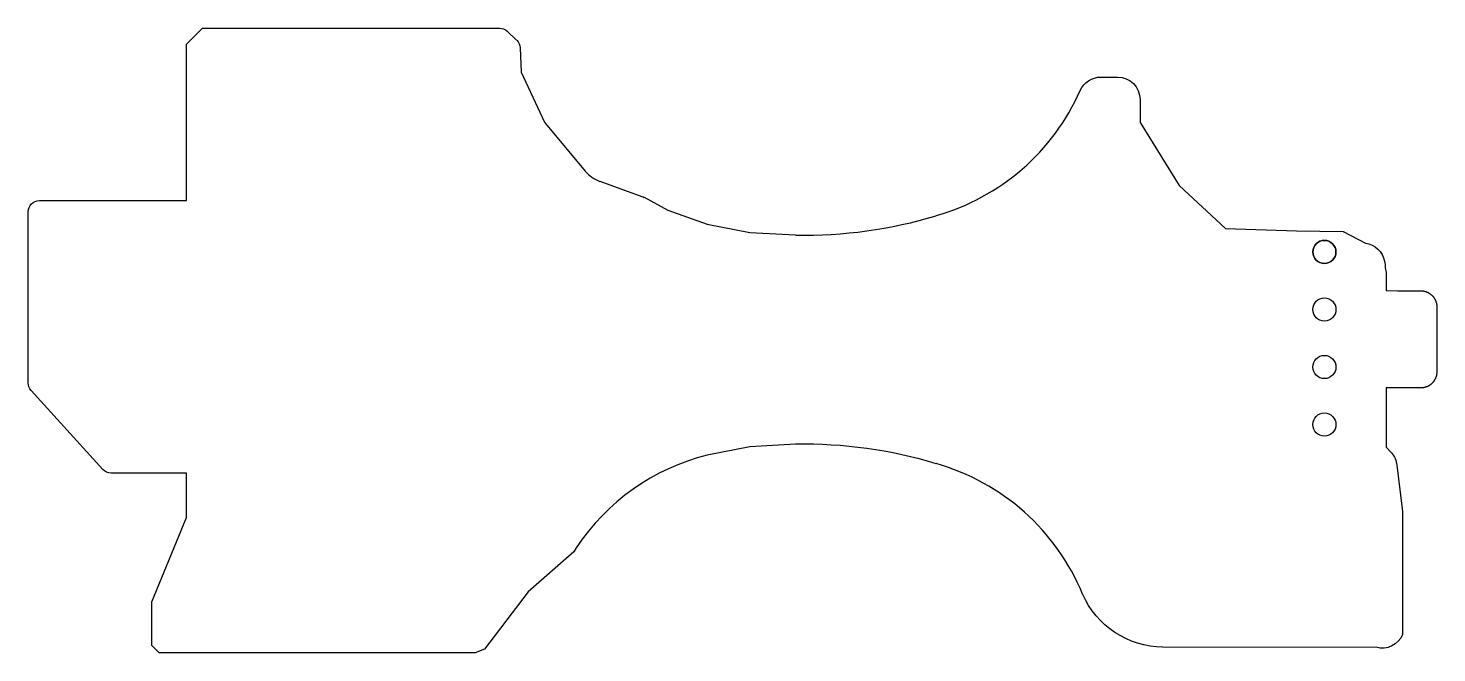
# Model space of a CAD drawing. Extents: x 4.2 to 19.9, y 3.2 to 10.2.
import ezdxf

# ---------------------------------------------------------------- set-up
doc = ezdxf.new("R2010")
doc.units = 0
doc.layers.add('CIRCUIT_OUTLINE_NEW', color=7, linetype='CONTINUOUS')

msp = doc.modelspace()

# ---------------------------------------------------------------- linework, layer by layer
at = {"layer": 'CIRCUIT_OUTLINE_NEW'}
for p, q in [((5.95, 10.023), (6.127, 10.2)), ((6.127, 10.2), (9.433, 10.2)), ((9.52, 10.165), (9.624, 10.065)), ((5.95, 8.281), (5.95, 10.023)), ((9.663, 9.981), (9.676, 9.71)), ((9.676, 9.71), (9.934, 9.154)), ((16.126, 9.656), (16.313, 9.656)), ((16.562, 9.406), (16.562, 9.152)), ((9.934, 9.154), (9.945, 9.141)), ((9.945, 9.141), (10.388, 8.609)), ((16.562, 9.152), (16.996, 8.451)), ((10.551, 8.496), (11.019, 8.329)), ((11.043, 8.318), (11.308, 8.176)), ((16.996, 8.451), (17.512, 7.97)), ((4.188, 6.253), (4.188, 8.156)), ((4.312, 8.281), (5.95, 8.281)), ((11.308, 8.176), (11.746, 8.019)), ((11.746, 8.019), (12.221, 7.928)), ((12.221, 7.928), (12.729, 7.899)), ((17.512, 7.97), (18.304, 7.945)), ((18.304, 7.945), (18.823, 7.937)), ((18.823, 7.937), (19.072, 7.809)), ((19.072, 7.809), (19.107, 7.799)), ((19.289, 7.569), (19.29, 7.534)), ((19.29, 7.534), (19.3, 7.481)), ((19.3, 7.481), (19.303, 7.403)), ((19.303, 7.403), (19.303, 7.28)), ((19.303, 7.28), (19.426, 7.278)), ((19.426, 7.278), (19.601, 7.277)), ((19.601, 7.277), (19.633, 7.277)), ((19.633, 7.277), (19.674, 7.278)), ((19.674, 7.278), (19.68, 7.278)), ((19.68, 7.278), (19.687, 7.278)), ((19.687, 7.278), (19.693, 7.278)), ((19.693, 7.278), (19.7, 7.277)), ((19.7, 7.277), (19.706, 7.277)), ((19.706, 7.277), (19.713, 7.276)), ((19.713, 7.276), (19.716, 7.275)), ((19.716, 7.275), (19.719, 7.275)), ((19.719, 7.275), (19.723, 7.274)), ((19.723, 7.274), (19.726, 7.273)), ((19.726, 7.273), (19.73, 7.273)), ((19.73, 7.273), (19.733, 7.272)), ((19.733, 7.272), (19.737, 7.271)), ((19.737, 7.271), (19.74, 7.27)), ((19.74, 7.27), (19.743, 7.269)), ((19.743, 7.269), (19.746, 7.268)), ((19.746, 7.268), (19.749, 7.267)), ((19.749, 7.267), (19.752, 7.266)), ((19.752, 7.266), (19.755, 7.264)), ((19.755, 7.264), (19.758, 7.263)), ((19.758, 7.263), (19.764, 7.261)), ((19.764, 7.261), (19.767, 7.259)), ((19.767, 7.259), (19.77, 7.258)), ((19.77, 7.258), (19.773, 7.256)), ((19.773, 7.256), (19.776, 7.254)), ((19.776, 7.254), (19.778, 7.253)), ((19.778, 7.253), (19.781, 7.251)), ((19.781, 7.251), (19.784, 7.249)), ((19.784, 7.249), (19.787, 7.247)), ((19.787, 7.247), (19.789, 7.246)), ((19.789, 7.246), (19.792, 7.244)), ((19.792, 7.244), (19.794, 7.242)), ((19.794, 7.242), (19.799, 7.238)), ((19.799, 7.238), (19.802, 7.236)), ((19.802, 7.236), (19.804, 7.234)), ((19.804, 7.234), (19.807, 7.232)), ((19.807, 7.232), (19.809, 7.23)), ((19.809, 7.23), (19.811, 7.228)), ((19.811, 7.228), (19.814, 7.225)), ((19.814, 7.225), (19.816, 7.223)), ((19.816, 7.223), (19.819, 7.22)), ((19.819, 7.22), (19.821, 7.217)), ((19.821, 7.217), (19.824, 7.214)), ((19.824, 7.214), (19.827, 7.211)), ((19.827, 7.211), (19.829, 7.207)), ((19.829, 7.207), (19.832, 7.204)), ((19.832, 7.204), (19.834, 7.201)), ((19.834, 7.201), (19.836, 7.197)), ((19.836, 7.197), (19.838, 7.194)), ((19.838, 7.194), (19.84, 7.191)), ((19.84, 7.191), (19.841, 7.189)), ((19.841, 7.189), (19.843, 7.186)), ((19.843, 7.186), (19.845, 7.183)), ((19.845, 7.183), (19.846, 7.18)), ((19.846, 7.18), (19.849, 7.174)), ((19.849, 7.174), (19.851, 7.17)), ((19.851, 7.17), (19.852, 7.166)), ((19.852, 7.166), (19.854, 7.162)), ((19.854, 7.162), (19.855, 7.158)), ((19.855, 7.158), (19.856, 7.154)), ((19.856, 7.154), (19.858, 7.15)), ((19.858, 7.15), (19.86, 7.141)), ((19.86, 7.141), (19.862, 7.134)), ((19.862, 7.134), (19.862, 7.131)), ((19.862, 7.131), (19.863, 7.127)), ((19.863, 7.127), (19.864, 7.124)), ((19.864, 7.124), (19.864, 7.122)), ((19.864, 7.122), (19.864, 7.119)), ((19.864, 7.119), (19.864, 7.116)), ((19.864, 7.116), (19.865, 7.11)), ((19.865, 7.069), (19.864, 6.479)), ((19.865, 7.11), (19.865, 7.069)), ((19.864, 6.479), (19.865, 6.385)), ((19.832, 6.272), (19.83, 6.269)), ((19.834, 6.274), (19.832, 6.272)), ((19.835, 6.277), (19.834, 6.274)), ((19.837, 6.28), (19.835, 6.277)), ((19.839, 6.282), (19.837, 6.28)), ((19.841, 6.287), (19.839, 6.282)), ((19.844, 6.291), (19.841, 6.287)), ((19.846, 6.296), (19.844, 6.291)), ((19.848, 6.3), (19.846, 6.296)), ((19.85, 6.303), (19.848, 6.3)), ((19.851, 6.306), (19.85, 6.303)), ((19.852, 6.309), (19.851, 6.306)), ((19.853, 6.312), (19.852, 6.309)), ((19.855, 6.315), (19.853, 6.312)), ((19.856, 6.318), (19.855, 6.315)), ((19.857, 6.322), (19.856, 6.318)), ((19.858, 6.325), (19.857, 6.322)), ((19.859, 6.328), (19.858, 6.325)), ((19.86, 6.331), (19.859, 6.328)), ((19.861, 6.338), (19.86, 6.335)), ((19.86, 6.335), (19.86, 6.331)), ((19.862, 6.341), (19.861, 6.338)), ((19.863, 6.351), (19.862, 6.345)), ((19.862, 6.345), (19.862, 6.341)), ((19.864, 6.357), (19.863, 6.351)), ((19.865, 6.364), (19.864, 6.357)), ((19.865, 6.385), (19.865, 6.375)), ((19.865, 6.375), (19.865, 6.369)), ((19.865, 6.369), (19.865, 6.364)), ((5.018, 5.291), (4.22, 6.169)), ((19.428, 6.197), (19.303, 6.197)), ((19.303, 6.197), (19.303, 5.539)), ((19.652, 6.197), (19.428, 6.197)), ((19.693, 6.198), (19.652, 6.197)), ((19.702, 6.198), (19.693, 6.198)), ((19.707, 6.198), (19.702, 6.198)), ((19.709, 6.199), (19.707, 6.198)), ((19.712, 6.199), (19.709, 6.199)), ((19.715, 6.2), (19.712, 6.199)), ((19.719, 6.2), (19.715, 6.2)), ((19.722, 6.201), (19.719, 6.2)), ((19.726, 6.202), (19.722, 6.201)), ((19.733, 6.203), (19.726, 6.202)), ((19.737, 6.205), (19.733, 6.203)), ((19.74, 6.206), (19.737, 6.205)), ((19.744, 6.207), (19.74, 6.206)), ((19.747, 6.208), (19.744, 6.207)), ((19.751, 6.209), (19.747, 6.208)), ((19.754, 6.211), (19.751, 6.209)), ((19.758, 6.212), (19.754, 6.211)), ((19.761, 6.214), (19.758, 6.212)), ((19.765, 6.215), (19.761, 6.214)), ((19.768, 6.217), (19.765, 6.215)), ((19.771, 6.218), (19.768, 6.217)), ((19.774, 6.22), (19.771, 6.218)), ((19.777, 6.222), (19.774, 6.22)), ((19.779, 6.223), (19.777, 6.222)), ((19.783, 6.225), (19.779, 6.223)), ((19.786, 6.228), (19.783, 6.225)), ((19.79, 6.23), (19.786, 6.228)), ((19.793, 6.232), (19.79, 6.23)), ((19.796, 6.235), (19.793, 6.232)), ((19.799, 6.237), (19.796, 6.235)), ((19.803, 6.24), (19.799, 6.237)), ((19.806, 6.243), (19.803, 6.24)), ((19.808, 6.245), (19.806, 6.243)), ((19.81, 6.247), (19.808, 6.245)), ((19.813, 6.249), (19.81, 6.247)), ((19.815, 6.252), (19.813, 6.249)), ((19.817, 6.254), (19.815, 6.252)), ((19.819, 6.256), (19.817, 6.254)), ((19.822, 6.259), (19.819, 6.256)), ((19.824, 6.261), (19.822, 6.259)), ((19.826, 6.264), (19.824, 6.261)), ((19.828, 6.266), (19.826, 6.264)), ((19.83, 6.269), (19.828, 6.266)), ((12.221, 5.541), (11.746, 5.449)), ((12.729, 5.57), (12.221, 5.541)), ((19.303, 5.539), (19.36, 5.474)), ((19.421, 5.338), (19.478, 4.852)), ((5.95, 5.25), (5.111, 5.25)), ((5.95, 4.754), (5.95, 5.25)), ((5.562, 3.819), (5.95, 4.754)), ((19.478, 4.852), (19.48, 4.845)), ((19.483, 4.817), (19.485, 3.456)), ((10.288, 4.418), (10.26, 4.375)), ((10.26, 4.375), (9.752, 3.929)), ((9.752, 3.929), (9.265, 3.291)), ((5.562, 3.333), (5.562, 3.819)), ((5.646, 3.25), (5.562, 3.333)), ((19.19, 3.312), (16.817, 3.311)), ((9.163, 3.25), (5.646, 3.25)), ((9.265, 3.291), (9.163, 3.25))]:
    msp.add_line(p, q, dxfattribs=at)
for centre in [(18.614, 7.71), (18.614, 7.07), (18.614, 6.43), (18.614, 5.79)]:
    msp.add_circle(centre, 0.129, dxfattribs=at)
at = {"layer": 'CIRCUIT_OUTLINE_NEW', "extrusion": (0, 0, -1)}
msp.add_circle((-18.614, 7.71), 0.129, dxfattribs=at)
for centre, radius, start, end in [((-9.433, 10.075), 0.125, 90, 133.6685), ((-9.538, 9.975), 0.125, 133.6685, 177.337), ((-16.126, 9.406), 0.25, 23.5632, 90), ((-16.312, 9.406), 0.25, 90, 180), ((-10.977, 8.211), 0.125, 109.6126, 121.4777), ((-4.313, 8.156), 0.125, 0, 90), ((-19.039, 7.559), 0.25, 105.8374, 177.6471), ((-4.313, 6.253), 0.125, 317.7263, 0), ((-19.173, 5.309), 0.25, 138.6825, 173.2586), ((-5.111, 5.375), 0.125, 270, 317.7263), ((-19.358, 4.816), 0.125, 166.5976, 179.9196), ((-16.833, 4.308), 0.996, 270.9346, 336.1243), ((-19.259, 3.545), 0.243, 201.6479, 286.4635)]:
    msp.add_arc(centre, radius, start, end, dxfattribs=at)
at = {"layer": 'CIRCUIT_OUTLINE_NEW'}
for centre, radius, start, end in [((13.606, 10.526), 2.508, 285.9006, 336), ((10.676, 8.849), 0.375, 219.8056, 250.3874), ((12.825, 12.986), 5.089, 268.9254, 286.7751), ((12.825, 0.482), 5.089, 73.2249, 91.0746), ((12.338, 3.066), 2.456, 103.9505, 146.5985), ((13.61, 2.947), 2.503, 22.4897, 74.1461)]:
    msp.add_arc(centre, radius, start, end, dxfattribs=at)

doc.saveas('drawing.dxf')
